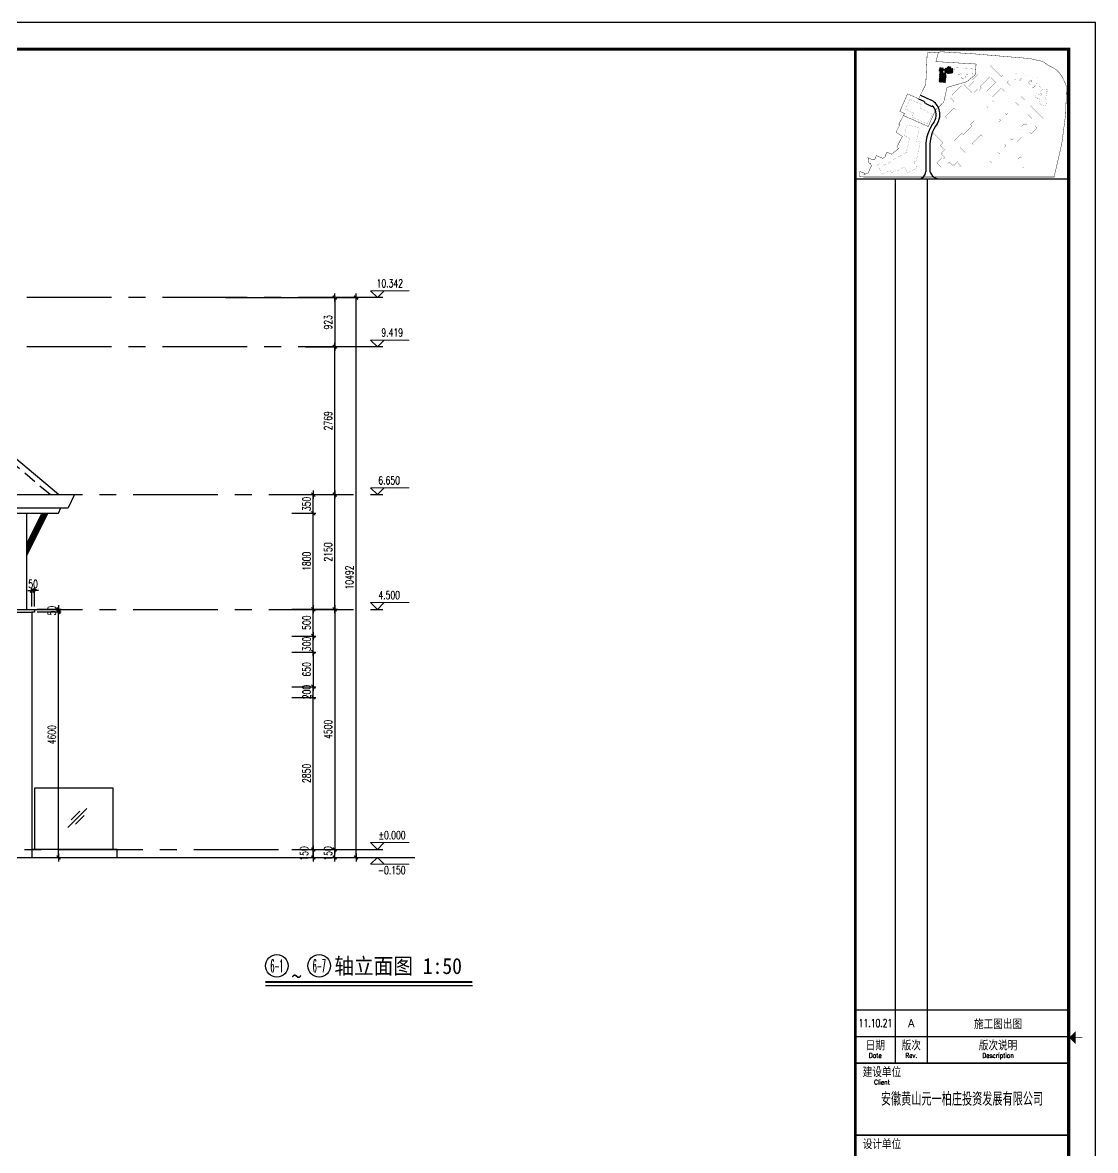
# Model space of a CAD drawing. Extents: x -395226 to -176901, y -140672 to 68263.
# Drawn here: x -302843 to -282740, y -53717 to -32579 of the extents above; entities that cross this region are included whole.
import ezdxf
from ezdxf.enums import TextEntityAlignment as Align

# ---------------------------------------------------------------- set-up
doc = ezdxf.new("R2010")
doc.units = 0
doc.header["$LTSCALE"] = 1000
doc.header["$MEASUREMENT"] = 0
for name, pattern in [('ACAD_ISO08W100', [36, 24, -3, 6, -3]), ('CENTER', [50.8, 31.75, -6.35, 6.35, -6.35]), ('DASH', [0.35, 0.25, -0.1]), ('HIDDEN', [0.375, 0.25, -0.125])]:
    doc.linetypes.add(name, pattern=pattern)
doc.layers.get('0').update_dxf_attribs({"linetype": 'CONTINUOUS'})
doc.layers.get('Defpoints').update_dxf_attribs({"linetype": 'CONTINUOUS'})
for name, color, linetype in [('00000', 7, 'CONTINUOUS'), ('A-AXIS-TEXT', 7, 'CONTINUOUS'), ('A-COLUMN-hatch', 252, 'CONTINUOUS'), ('A-DIM', 201, 'CONTINUOUS'), ('A-DOTE', 8, 'ACAD_ISO08W100'), ('A-FACADE-hatch', 252, 'CONTINUOUS'), ('A-FIN-GRAN', 34, 'CONTINUOUS'), ('A-LINE', 8, 'CONTINUOUS'), ('A-NOTE', 150, 'CONTINUOUS'), ('A-PUB-DIM', 3, 'CONTINUOUS'), ('A-ROOF', 7, 'CONTINUOUS'), ('A-SITE', 7, 'CONTINUOUS'), ('A-TEXT-CN', 31, 'CONTINUOUS'), ('A-WINDOW', 4, 'CONTINUOUS'), ('AXIS', 3, 'CONTINUOUS'), ('AXIS_TEXT', 7, 'CONTINUOUS'), ('Sect 18', 1, 'CONTINUOUS'), ('图框', 7, 'CONTINUOUS')]:
    doc.layers.add(name, color=color, linetype=linetype)
doc.layers.add('A-LEVEL', color=135, linetype='CONTINUOUS', lineweight=0)
doc.styles.add('_TCH_AXIS', font='COMPLEX', dxfattribs={"bigfont": 'GBCBIG'})
doc.styles.add('COMPLEX', font='COMPLEX')
doc.styles.add('DIM_FONT', font='SIMPLEX', dxfattribs={"width": 0.7, "bigfont": 'GBCBIG'})
doc.styles.add('PRC-B', font='SIMHEI.TTF', dxfattribs={"width": 0.9})
doc.styles.add('TJHZTXT', font='tjromans.shx', dxfattribs={"width": 0.8, "bigfont": 'tjhztxt.shx'})
doc.styles.add('TKZ1_tjhts.shx', font='tjromant.shx', dxfattribs={"bigfont": 'tjhts.shx'})
doc.styles.add('TKZ2_tjkts.shx', font='tjromant.shx', dxfattribs={"bigfont": 'tjkts.shx'})
doc.styles.add('zjz', font='tjromans.shx', dxfattribs={"width": 0.7, "height": 500, "bigfont": 'tjhztxt.shx'})
doc.dimstyles.new('DIM100', dxfattribs={"dimscale": 100, "dimtxt": 3, "dimasz": 0.01, "dimexe": 1, "dimexo": 1, "dimgap": 1, "dimtad": 1, "dimdec": 0, "dimzin": 0, "dimdsep": 46, "dimtxsty": 'DIM_FONT', "dimblk1": '_DIMX', "dimblk2": '_DIMX', "dimsah": 1, "dimcen": 0.01, "dimclrd": 256, "dimclre": 256, "dimclrt": 7, "dimadec": 0, "dimazin": 0, "dimtfac": 1, "dimtdec": 0, "dimtix": 1, "dimtmove": 2, "dimatfit": 3, "dimldrblk": '_DIMX', "dimfxl": 0, "dimtolj": 1, "dimtzin": 5, "dimarcsym": 0})

# ---------------------------------------------------------------- blocks, each defined once
blk = doc.blocks.new('glass hatch')
at = {"color": 9}
for p, q in [((0, 0), (355, 355)), ((61, 143), (225, 306)), ((143, 61), (306, 225))]:
    blk.add_line(p, q, dxfattribs=at)
blk = doc.blocks.new('_DIMX')
blk.add_line((-150, 0), (150, 0))
at = {"const_width": 50}
blk.add_lwpolyline([(-70, -70), (70, 70)], dxfattribs=at)
blk = doc.blocks.new('*D598')
at = {"layer": 'A-PUB-DIM', "lineweight": -2}
for p, q in [((-299043, -37734), (-296545, -37734)), ((-296595, -48226), (-296595, -37735)), ((-299043, -48226), (-296545, -48226))]:
    blk.add_line(p, q, dxfattribs=at)
at = {"layer": 'Defpoints', "color": 0}
for p in [(-299093, -37734), (-296595, -37734), (-299093, -48226)]:
    blk.add_point(p, dxfattribs=at)
at = {"layer": 'A-PUB-DIM', "lineweight": -2, "xscale": 0.5, "yscale": 0.5, "zscale": 0.5}
for p, rotation in [((-296595, -37734), 90), ((-296595, -48226), 270)]:
    blk.add_blockref('_DIMX', p, dxfattribs=dict(at, rotation=rotation))
at = {"layer": 'A-PUB-DIM', "insert": (-296720, -42980), "char_height": 150, "attachment_point": 5, "rotation": 90, "style": 'DIM_FONT'}
blk.add_mtext('\\A1;10492', dxfattribs=at)
blk = doc.blocks.new('*D599')
at = {"layer": 'A-PUB-DIM', "lineweight": -2}
for p, q in [((-297543, -43576), (-296945, -43576)), ((-296995, -43577), (-296995, -48076)), ((-297543, -48076), (-296945, -48076))]:
    blk.add_line(p, q, dxfattribs=at)
at = {"layer": 'Defpoints', "color": 0}
for p in [(-297593, -43576), (-297593, -48076), (-296995, -48076)]:
    blk.add_point(p, dxfattribs=at)
at = {"layer": 'A-PUB-DIM', "lineweight": -2, "xscale": 0.5, "yscale": 0.5, "zscale": 0.5}
for p, rotation in [((-296995, -43576), 90), ((-296995, -48076), 270)]:
    blk.add_blockref('_DIMX', p, dxfattribs=dict(at, rotation=rotation))
at = {"layer": 'A-PUB-DIM', "insert": (-297120, -45826), "char_height": 150, "attachment_point": 5, "rotation": 90, "style": 'DIM_FONT'}
blk.add_mtext('\\A1;4500', dxfattribs=at)
blk = doc.blocks.new('*D600')
at = {"layer": 'A-PUB-DIM', "lineweight": -2}
for p, q in [((-297543, -41426), (-296945, -41426)), ((-296995, -43576), (-296995, -41427)), ((-297543, -43576), (-296945, -43576))]:
    blk.add_line(p, q, dxfattribs=at)
at = {"layer": 'Defpoints', "color": 0}
for p in [(-297593, -41426), (-296995, -41426), (-297593, -43576)]:
    blk.add_point(p, dxfattribs=at)
at = {"layer": 'A-PUB-DIM', "lineweight": -2, "xscale": 0.5, "yscale": 0.5, "zscale": 0.5}
for p, rotation in [((-296995, -41426), 90), ((-296995, -43576), 270)]:
    blk.add_blockref('_DIMX', p, dxfattribs=dict(at, rotation=rotation))
at = {"layer": 'A-PUB-DIM', "insert": (-297120, -42501), "char_height": 150, "attachment_point": 5, "rotation": 90, "style": 'DIM_FONT'}
blk.add_mtext('\\A1;2150', dxfattribs=at)
blk = doc.blocks.new('A$C27EA7CCC')
at = {"layer": 'A-LEVEL', "linetype": 'ByBlock'}
blk.add_lwpolyline([(1018, 509), (509, 0), (0, 509), (2880, 509)], dxfattribs=at)
at = {"layer": 'A-LEVEL', "style": 'zjz', "width": 0.7}
for tag, p in [('-6.000（建筑）', (3635, 1346)), ('-6.300（结构）', (3635, 645))]:
    blk.add_attdef(tag, text='', height=600, dxfattribs=at).set_placement(p, align=Align.RIGHT)
blk = doc.blocks.new('_AXISO')
blk.add_circle((0, 0), 0.5)
at = {"layer": 'A-AXIS-TEXT', "style": 'COMPLEX', "width": 1.041667}
blk.add_attdef('A', text='', height=0.56, dxfattribs=at).set_placement((-0.25, -0.28), (0.25, -0.28), align=Align.FIT)
blk = doc.blocks.new('*D601')
at = {"layer": 'A-PUB-DIM', "lineweight": -2}
for p, q in [((-297543, -48076), (-296945, -48076)), ((-296995, -48076), (-296995, -48075)), ((-296995, -48226), (-296995, -48076)), ((-297543, -48226), (-296945, -48226)), ((-296995, -48227), (-296995, -48227))]:
    blk.add_line(p, q, dxfattribs=at)
at = {"layer": 'Defpoints', "color": 0}
for p in [(-297593, -48076), (-296995, -48076), (-297593, -48226)]:
    blk.add_point(p, dxfattribs=at)
at = {"layer": 'A-PUB-DIM', "lineweight": -2, "xscale": 0.5, "yscale": 0.5, "zscale": 0.5}
for p, rotation in [((-296995, -48076), 270), ((-296995, -48226), 90)]:
    blk.add_blockref('_DIMX', p, dxfattribs=dict(at, rotation=rotation))
at = {"layer": 'A-PUB-DIM', "insert": (-297120, -48151), "char_height": 150, "attachment_point": 5, "rotation": 90, "style": 'DIM_FONT'}
blk.add_mtext('\\A1;150', dxfattribs=at)
blk = doc.blocks.new('*D603')
at = {"layer": 'A-DIM', "lineweight": -2}
for p, q in [((-297795, -48076), (-297345, -48076)), ((-297395, -48226), (-297395, -48077)), ((-297795, -48226), (-297345, -48226))]:
    blk.add_line(p, q, dxfattribs=at)
at = {"layer": 'Defpoints', "color": 0}
for p in [(-297845, -48076), (-297395, -48076), (-297845, -48226)]:
    blk.add_point(p, dxfattribs=at)
at = {"layer": 'A-DIM', "lineweight": -2, "xscale": 0.5, "yscale": 0.5, "zscale": 0.5}
for p, rotation in [((-297395, -48076), 90), ((-297395, -48226), 270)]:
    blk.add_blockref('_DIMX', p, dxfattribs=dict(at, rotation=rotation))
at = {"layer": 'A-DIM', "insert": (-297567, -48151), "char_height": 150, "attachment_point": 5, "rotation": 90, "style": 'DIM_FONT'}
blk.add_mtext('\\A1;150', dxfattribs=at)
blk = doc.blocks.new('*D604')
at = {"layer": 'A-DIM', "lineweight": -2}
for p, q in [((-297795, -45226), (-297345, -45226)), ((-297395, -48076), (-297395, -45227)), ((-297795, -48076), (-297345, -48076))]:
    blk.add_line(p, q, dxfattribs=at)
at = {"layer": 'Defpoints', "color": 0}
for p in [(-297845, -45226), (-297395, -45226), (-297845, -48076)]:
    blk.add_point(p, dxfattribs=at)
at = {"layer": 'A-DIM', "lineweight": -2, "xscale": 0.5, "yscale": 0.5, "zscale": 0.5}
for p, rotation in [((-297395, -45226), 90), ((-297395, -48076), 270)]:
    blk.add_blockref('_DIMX', p, dxfattribs=dict(at, rotation=rotation))
at = {"layer": 'A-DIM', "insert": (-297520, -46651), "char_height": 150, "attachment_point": 5, "rotation": 90, "style": 'DIM_FONT'}
blk.add_mtext('\\A1;2850', dxfattribs=at)
blk = doc.blocks.new('*D605')
at = {"layer": 'A-DIM', "lineweight": -2}
for p, q in [((-297795, -45026), (-297345, -45026)), ((-297795, -45226), (-297345, -45226)), ((-297395, -45026), (-297395, -45025)), ((-297395, -45226), (-297395, -45026)), ((-297395, -45227), (-297395, -45227))]:
    blk.add_line(p, q, dxfattribs=at)
at = {"layer": 'Defpoints', "color": 0}
for p in [(-297845, -45026), (-297845, -45226), (-297395, -45026)]:
    blk.add_point(p, dxfattribs=at)
at = {"layer": 'A-DIM', "lineweight": -2, "xscale": 0.5, "yscale": 0.5, "zscale": 0.5}
for p, rotation in [((-297395, -45026), 270), ((-297395, -45226), 90)]:
    blk.add_blockref('_DIMX', p, dxfattribs=dict(at, rotation=rotation))
at = {"layer": 'A-DIM', "insert": (-297520, -45126), "char_height": 150, "attachment_point": 5, "rotation": 90, "style": 'DIM_FONT'}
blk.add_mtext('\\A1;200', dxfattribs=at)
blk = doc.blocks.new('*D606')
at = {"layer": 'A-DIM', "lineweight": -2}
for p, q in [((-297795, -44076), (-297345, -44076)), ((-297395, -44076), (-297395, -44075)), ((-297395, -44376), (-297395, -44076)), ((-297795, -44376), (-297345, -44376)), ((-297395, -44377), (-297395, -44377))]:
    blk.add_line(p, q, dxfattribs=at)
at = {"layer": 'Defpoints', "color": 0}
for p in [(-297845, -44076), (-297395, -44076), (-297845, -44376)]:
    blk.add_point(p, dxfattribs=at)
at = {"layer": 'A-DIM', "lineweight": -2, "xscale": 0.5, "yscale": 0.5, "zscale": 0.5}
for p, rotation in [((-297395, -44076), 270), ((-297395, -44376), 90)]:
    blk.add_blockref('_DIMX', p, dxfattribs=dict(at, rotation=rotation))
at = {"layer": 'A-DIM', "insert": (-297520, -44226), "char_height": 150, "attachment_point": 5, "rotation": 90, "style": 'DIM_FONT'}
blk.add_mtext('\\A1;300', dxfattribs=at)
blk = doc.blocks.new('*D607')
at = {"layer": 'A-DIM', "lineweight": -2}
for p, q in [((-297795, -43576), (-297345, -43576)), ((-297395, -44076), (-297395, -43577)), ((-297795, -44076), (-297345, -44076))]:
    blk.add_line(p, q, dxfattribs=at)
at = {"layer": 'Defpoints', "color": 0}
for p in [(-297845, -43576), (-297395, -43576), (-297845, -44076)]:
    blk.add_point(p, dxfattribs=at)
at = {"layer": 'A-DIM', "lineweight": -2, "xscale": 0.5, "yscale": 0.5, "zscale": 0.5}
for p, rotation in [((-297395, -43576), 90), ((-297395, -44076), 270)]:
    blk.add_blockref('_DIMX', p, dxfattribs=dict(at, rotation=rotation))
at = {"layer": 'A-DIM', "insert": (-297520, -43826), "char_height": 150, "attachment_point": 5, "rotation": 90, "style": 'DIM_FONT'}
blk.add_mtext('\\A1;500', dxfattribs=at)
blk = doc.blocks.new('*D615')
at = {"layer": 'A-DIM', "lineweight": -2}
for p, q in [((-297795, -41776), (-297345, -41776)), ((-297395, -43576), (-297395, -41777)), ((-297795, -43576), (-297345, -43576))]:
    blk.add_line(p, q, dxfattribs=at)
at = {"layer": 'Defpoints', "color": 0}
for p in [(-297845, -41776), (-297395, -41776), (-297845, -43576)]:
    blk.add_point(p, dxfattribs=at)
at = {"layer": 'A-DIM', "lineweight": -2, "xscale": 0.5, "yscale": 0.5, "zscale": 0.5}
for p, rotation in [((-297395, -41776), 90), ((-297395, -43576), 270)]:
    blk.add_blockref('_DIMX', p, dxfattribs=dict(at, rotation=rotation))
at = {"layer": 'A-DIM', "insert": (-297520, -42676), "char_height": 150, "attachment_point": 5, "rotation": 90, "style": 'DIM_FONT'}
blk.add_mtext('\\A1;1800', dxfattribs=at)
blk = doc.blocks.new('*D616')
at = {"layer": 'A-DIM', "lineweight": -2}
for p, q in [((-297795, -41426), (-297345, -41426)), ((-297395, -41426), (-297395, -41425)), ((-297395, -41776), (-297395, -41426)), ((-297795, -41776), (-297345, -41776)), ((-297395, -41777), (-297395, -41777))]:
    blk.add_line(p, q, dxfattribs=at)
at = {"layer": 'Defpoints', "color": 0}
for p in [(-297845, -41426), (-297395, -41426), (-297845, -41776)]:
    blk.add_point(p, dxfattribs=at)
at = {"layer": 'A-DIM', "lineweight": -2, "xscale": 0.5, "yscale": 0.5, "zscale": 0.5}
for p, rotation in [((-297395, -41426), 270), ((-297395, -41776), 90)]:
    blk.add_blockref('_DIMX', p, dxfattribs=dict(at, rotation=rotation))
at = {"layer": 'A-DIM', "insert": (-297520, -41601), "char_height": 150, "attachment_point": 5, "rotation": 90, "style": 'DIM_FONT'}
blk.add_mtext('\\A1;350', dxfattribs=at)
blk = doc.blocks.new('*D619')
at = {"layer": 'A-PUB-DIM', "lineweight": -2}
for p, q in [((-297543, -38657), (-296945, -38657)), ((-296995, -41426), (-296995, -38658)), ((-297543, -41426), (-296945, -41426))]:
    blk.add_line(p, q, dxfattribs=at)
at = {"layer": 'Defpoints', "color": 0}
for p in [(-297593, -38657), (-296995, -38657), (-297593, -41426)]:
    blk.add_point(p, dxfattribs=at)
at = {"layer": 'A-PUB-DIM', "lineweight": -2, "xscale": 0.5, "yscale": 0.5, "zscale": 0.5}
for p, rotation in [((-296995, -38657), 90), ((-296995, -41426), 270)]:
    blk.add_blockref('_DIMX', p, dxfattribs=dict(at, rotation=rotation))
at = {"layer": 'A-PUB-DIM', "insert": (-297120, -40042), "char_height": 150, "attachment_point": 5, "rotation": 90, "style": 'DIM_FONT'}
blk.add_mtext('\\A1;2769', dxfattribs=at)
blk = doc.blocks.new('*D626')
at = {"layer": 'A-PUB-DIM', "lineweight": -2}
for p, q in [((-297543, -37734), (-296945, -37734)), ((-296995, -37735), (-296995, -38657)), ((-297543, -38657), (-296945, -38657))]:
    blk.add_line(p, q, dxfattribs=at)
at = {"layer": 'Defpoints', "color": 0}
for p in [(-297593, -37734), (-297593, -38657), (-296995, -38657)]:
    blk.add_point(p, dxfattribs=at)
at = {"layer": 'A-PUB-DIM', "lineweight": -2, "xscale": 0.5, "yscale": 0.5, "zscale": 0.5}
for p, rotation in [((-296995, -37734), 90), ((-296995, -38657), 270)]:
    blk.add_blockref('_DIMX', p, dxfattribs=dict(at, rotation=rotation))
at = {"layer": 'A-PUB-DIM', "insert": (-297120, -38196), "char_height": 150, "attachment_point": 5, "rotation": 90, "style": 'DIM_FONT'}
blk.add_mtext('\\A1;923', dxfattribs=at)
blk = doc.blocks.new('*D630')
at = {"layer": 'A-DIM', "lineweight": -2}
for p, q in [((-302570, -43626), (-302120, -43626)), ((-302170, -48226), (-302170, -43627)), ((-302570, -48226), (-302120, -48226))]:
    blk.add_line(p, q, dxfattribs=at)
at = {"layer": 'Defpoints', "color": 0}
for p in [(-302620, -43626), (-302170, -43626), (-302620, -48226)]:
    blk.add_point(p, dxfattribs=at)
at = {"layer": 'A-DIM', "lineweight": -2, "xscale": 0.5, "yscale": 0.5, "zscale": 0.5}
for p, rotation in [((-302170, -43626), 90), ((-302170, -48226), 270)]:
    blk.add_blockref('_DIMX', p, dxfattribs=dict(at, rotation=rotation))
at = {"layer": 'A-DIM', "insert": (-302295, -45926), "char_height": 150, "attachment_point": 5, "rotation": 90, "style": 'DIM_FONT'}
blk.add_mtext('\\A1;4600', dxfattribs=at)
blk = doc.blocks.new('*D631')
at = {"layer": 'A-DIM', "lineweight": -2}
for p, q in [((-302570, -43576), (-302120, -43576)), ((-302570, -43626), (-302120, -43626)), ((-302170, -43576), (-302170, -43575)), ((-302170, -43626), (-302170, -43576)), ((-302170, -43627), (-302170, -43627))]:
    blk.add_line(p, q, dxfattribs=at)
at = {"layer": 'Defpoints', "color": 0}
for p in [(-302620, -43576), (-302620, -43626), (-302170, -43576)]:
    blk.add_point(p, dxfattribs=at)
at = {"layer": 'A-DIM', "lineweight": -2, "xscale": 0.5, "yscale": 0.5, "zscale": 0.5}
for p, rotation in [((-302170, -43576), 270), ((-302170, -43626), 90)]:
    blk.add_blockref('_DIMX', p, dxfattribs=dict(at, rotation=rotation))
at = {"layer": 'A-DIM', "insert": (-302295, -43601), "char_height": 150, "attachment_point": 5, "rotation": 90, "style": 'DIM_FONT'}
blk.add_mtext('\\A1;50', dxfattribs=at)
blk = doc.blocks.new('*D632')
at = {"layer": 'A-DIM', "lineweight": -2}
for p, q in [((-302670, -43226), (-302671, -43226)), ((-302670, -43526), (-302670, -43176)), ((-302620, -43226), (-302670, -43226)), ((-302620, -43526), (-302620, -43176)), ((-302619, -43226), (-302619, -43226))]:
    blk.add_line(p, q, dxfattribs=at)
at = {"layer": 'Defpoints', "color": 0}
for p in [(-302670, -43226), (-302670, -43576), (-302620, -43576)]:
    blk.add_point(p, dxfattribs=at)
at = {"layer": 'A-DIM', "lineweight": -2, "xscale": 0.5, "yscale": 0.5, "zscale": 0.5}
blk.add_blockref('_DIMX', (-302670, -43226), dxfattribs=at)
at = {"layer": 'A-DIM', "lineweight": -2, "xscale": 0.5, "yscale": 0.5, "zscale": 0.5, "rotation": 180}
blk.add_blockref('_DIMX', (-302620, -43226), dxfattribs=at)
at = {"layer": 'A-DIM', "insert": (-302645, -43101), "char_height": 150, "attachment_point": 5, "style": 'DIM_FONT'}
blk.add_mtext('\\A1;50', dxfattribs=at)
blk = doc.blocks.new('*D633')
at = {"layer": 'A-DIM', "lineweight": -2}
for p, q in [((-297795, -44376), (-297345, -44376)), ((-297395, -44377), (-297395, -45026)), ((-297795, -45026), (-297345, -45026))]:
    blk.add_line(p, q, dxfattribs=at)
at = {"layer": 'Defpoints', "color": 0}
for p in [(-297845, -44376), (-297845, -45026), (-297395, -45026)]:
    blk.add_point(p, dxfattribs=at)
at = {"layer": 'A-DIM', "lineweight": -2, "xscale": 0.5, "yscale": 0.5, "zscale": 0.5}
for p, rotation in [((-297395, -44376), 90), ((-297395, -45026), 270)]:
    blk.add_blockref('_DIMX', p, dxfattribs=dict(at, rotation=rotation))
at = {"layer": 'A-DIM', "insert": (-297520, -44701), "char_height": 150, "attachment_point": 5, "rotation": 90, "style": 'DIM_FONT'}
blk.add_mtext('\\A1;650', dxfattribs=at)
blk = doc.blocks.new('TJAD_TK_A0')
at = {"layer": '00000', "color": 2}
for p, q in [((2096.39, 372.04), (2100.2, 370.33)), ((2095.74, 370.72), (2097.75, 369.81)), ((2097.94, 369.61), (2098.09, 369.23)), ((2098.38, 368.93), (2100.42, 368.01)), ((2098.38, 352.67), (2098.38, 343.42)), ((2099.88, 352.53), (2099.91, 344.35))]:
    blk.add_line(p, q, dxfattribs=at)
at = {"layer": '00000'}
blk.add_lwpolyline([(2072, 340.66), (2152, 340.66), (2152, 389.3), (2072, 389.3)], close=True, dxfattribs=at)
at = {"layer": '00000', "linetype": 'DASH', "ltscale": 0.5, "const_width": 0.148, "flags": 128}
for points in [[(2098.95, 387.95), (2098.95, 387.95), (2098.42, 376.16), (2095.74, 370.72), (2091.6, 372.58), (2088.7, 366.02), (2090.44, 365.22), (2088.9, 362.22), (2088.86, 362.24), (2088.3, 361.18), (2088.72, 360.95), (2088.57, 360.64), (2088.52, 360.66), (2088.28, 360.19), (2087.74, 359.13), (2087.34, 358.28), (2087.29, 358.17), (2087.67, 357.92), (2088.01, 357.7), (2089.67, 356.57), (2088.87, 355.2), (2088.89, 355.2), (2088.18, 353.84), (2087.9, 353.27), (2087.73, 352.98), (2087.63, 352.95), (2087.9, 352.35), (2088.21, 352.18), (2087.96, 351.95), (2087.28, 351.28), (2085.6, 349.94), (2085.56, 349.99), (2084.77, 350.31), (2084.35, 350.49), (2083.83, 350.7), (2083.66, 350.3), (2083.15, 349.02), (2082.31, 348.41), (2081.25, 348.85), (2081.13, 348.92), (2080.36, 349.24), (2079.89, 349.45), (2079.64, 348.88), (2079.28, 347.95), (2078.61, 347.89), (2077.92, 348.13), (2076.76, 348.62), (2076.96, 347.62), (2077.18, 346.53), (2077.77, 346.62), (2077.92, 345.88), (2078.07, 345.41), (2077.87, 345.36), (2077.07, 343.4), (2076.98, 343.19), (2076.89, 342.99), (2076.78, 342.84), (2076.57, 342.74), (2075.43, 342.41), (2075.25, 342.4), (2075.3, 342.58), (2075.43, 342.81), (2074.96, 343), (2073.67, 343.48), (2073.56, 343.21), (2073.63, 341.56), (2074.4, 341.47), (2075.16, 341.41), (2075.93, 341.4), (2090.81, 341.4), (2146.51, 341.4), (2149.35, 353.68), (2150.82, 364.77), (2150.89, 366.69), (2150.95, 368.6), (2151.02, 370.52), (2151.09, 372.44), (2151.05, 375.6), (2150.72, 376.44), (2149.55, 378.92), (2148.77, 380.1), (2147.5, 381.45), (2146.12, 382.37), (2144.65, 383.06), (2142.2, 384.74), (2137.28, 385.82), (2116.63, 387.55), (2104.47, 388.31), (2104.47, 388.31)], [(2090.05, 364.45), (2099.34, 360.34), (2102.1, 366.56), (2105.13, 369.38), (2105.13, 369.38), (2105.13, 369.38), (2106.41, 374.99), (2106.41, 374.99), (2106.41, 374.99), (2106.41, 374.99), (2113.83, 377.14), (2113.83, 377.14), (2116.96, 379.74), (2117.28, 383.74), (2117.28, 383.74), (2102.22, 384.67), (2102.22, 384.67), (2103.17, 388.22), (2104.46, 388.31)]]:
    blk.add_lwpolyline(points, dxfattribs=at)
at = {"layer": '00000', "linetype": 'DASH', "ltscale": 30, "const_width": 0.148, "flags": 128}
blk.add_lwpolyline([(2103.17, 388.22), (2098.95, 387.95)], dxfattribs=at)
at = {"layer": '00000', "const_width": 0.0369}
for points in [[(2103.41, 377.12), (2103.75, 377.1), (2103.74, 376.97), (2105.76, 376.84), (2105.83, 377.87), (2105.94, 377.87), (2106.03, 379.3), (2105.92, 379.31), (2105.98, 380.34), (2104.74, 380.42), (2104.77, 381), (2104.92, 380.99), (2104.95, 381.4), (2105.6, 381.36), (2105.55, 380.54), (2106.36, 380.49), (2106.34, 380.23), (2107.67, 380.15), (2107.68, 380.41), (2108.49, 380.36), (2108.6, 382.09), (2107.79, 382.14), (2107.83, 382.73), (2106.5, 382.81), (2106.47, 382.22), (2105.66, 382.27), (2105.63, 381.86), (2104.98, 381.9), (2105, 382.31), (2103.53, 382.4), (2103.45, 381.08), (2103.68, 381.06)], [(2109.09, 380.32), (2109.9, 380.27), (2109.88, 380.01), (2111.21, 379.93), (2111.23, 380.19), (2111.92, 380.14), (2111.89, 379.68), (2111.75, 379.69), (2111.67, 378.37), (2111.79, 378.36), (2113.14, 378.28), (2113.22, 379.6), (2112.53, 379.64), (2112.54, 379.79), (2115.64, 379.6), (2115.66, 379.91), (2115.79, 379.9), (2115.92, 381.93), (2114.89, 381.99), (2114.89, 382.11), (2113.46, 382.2), (2113.45, 382.08), (2112.42, 382.15), (2112.37, 381.36), (2112.11, 381.38), (2112.14, 381.87), (2111.33, 381.92), (2111.37, 382.51), (2110.05, 382.59), (2110.01, 382), (2109.2, 382.05)], [(2114.52, 375.27), (2116.63, 373.16), (2117.82, 374.35), (2118.31, 373.86), (2119.23, 374.78), (2118.74, 375.26), (2122.5, 379.03), (2124.62, 376.9), (2121.2, 373.47), (2120.54, 374.12), (2117.13, 370.71), (2120.54, 367.29), (2121.2, 367.94), (2121.72, 367.42), (2123.83, 369.53), (2123.31, 370.06), (2123.96, 370.71), (2123.31, 371.36), (2126.74, 374.79), (2128.04, 373.48), (2130.15, 375.6), (2128.85, 376.9), (2129.43, 377.48), (2127.32, 379.59), (2126.74, 379.01), (2122.5, 383.25), (2118.59, 379.34), (2118.01, 379.92), (2115.9, 377.81), (2116.48, 377.23)], [(2129.9, 379.28), (2130.86, 378.33), (2131.12, 378.59), (2131.78, 377.93), (2131.93, 378.08), (2132.14, 377.87), (2132.59, 378.32), (2132.71, 378.2), (2131.85, 377.33), (2132.79, 376.4), (2133.03, 376.63), (2133.81, 377.41), (2133.53, 377.69), (2134.18, 378.35), (2134.38, 378.15), (2134.47, 378.24), (2135.04, 377.67), (2136.2, 378.83), (2135.63, 379.4), (2135.72, 379.49), (2134.95, 380.26), (2134.86, 380.17), (2134.29, 380.74), (2133.12, 379.58), (2132.33, 380.38), (2132.07, 380.12), (2131.4, 380.78)], [(2102.56, 346.74), (2105.29, 344.02), (2107.18, 345.91), (2106.66, 346.43), (2107.26, 347.04), (2108.57, 345.72), (2108.87, 346.02), (2109.07, 345.83), (2110.48, 347.24), (2110.48, 346.55), (2111.77, 345.27), (2112.84, 346.34), (2117.11, 342.07), (2122.41, 347.37), (2122.98, 346.8), (2126.22, 350.05), (2125.65, 350.61), (2127.04, 352), (2121.02, 358.03), (2119.63, 356.64), (2119.06, 357.21), (2115.82, 353.96), (2116.27, 353.51), (2113.26, 350.5), (2108.97, 354.87), (2111.94, 357.84), (2112.51, 357.27), (2115.75, 360.52), (2115.18, 361.08), (2116.57, 362.47), (2110.97, 368.08), (2110.9, 368.14), (2112.97, 370.21), (2115.75, 373), (2112.6, 376.15), (2111.79, 375.34), (2111.61, 375.52), (2108.24, 372.16), (2108.42, 371.98), (2107.62, 371.17), (2109, 369.79), (2108.71, 369.5), (2110.55, 367.66), (2109.58, 366.69), (2109.01, 367.26), (2105.76, 364.01), (2106.33, 363.44), (2101.03, 358.14), (2104.89, 354.28), (2103.82, 353.22), (2105.1, 351.94), (2105.79, 351.94), (2104.38, 350.52), (2104.57, 350.33), (2104.27, 350.03), (2105.58, 348.72), (2104.98, 348.11), (2104.45, 348.63)], [(2139.76, 372.61), (2139.52, 371.31), (2140.22, 371.18), (2140.16, 370.85), (2140.92, 370.71), (2140.84, 370.27), (2141.12, 370.22), (2140.94, 369.27), (2141.23, 369.22), (2141.16, 368.84), (2141.34, 368.81), (2141.3, 368.56), (2143.38, 368.17), (2143.63, 369.49), (2143.36, 369.54), (2143.53, 370.47), (2143.26, 370.52), (2143.58, 372.28), (2143.71, 372.25), (2143.91, 373.32), (2143.78, 373.35), (2143.93, 374.14), (2142.32, 374.44), (2142.17, 373.65), (2141.59, 373.75), (2141.39, 372.68), (2141.97, 372.58), (2141.87, 372.03), (2141.04, 372.19), (2141.07, 372.37)], [(2090.84, 366.87), (2091.71, 366.48), (2091.67, 366.38), (2093.69, 365.47), (2093.59, 365.26), (2093.73, 365.2), (2093.15, 363.92), (2099, 361.31), (2099.67, 362.81), (2099.83, 362.73), (2100.83, 364.97), (2098.37, 366.07), (2098.47, 366.29), (2096.2, 367.3), (2096.78, 368.62), (2092.47, 370.54)], [(2125.84, 362), (2129.25, 358.58), (2132.67, 362), (2132.02, 362.65), (2135.45, 366.08), (2138.22, 363.3), (2135.77, 360.84), (2135.28, 361.33), (2134.36, 360.42), (2134.85, 359.93), (2133.99, 359.06), (2136.1, 356.95), (2137.4, 358.25), (2137.98, 357.67), (2140.1, 359.79), (2139.52, 360.37), (2142.45, 363.3), (2137.56, 368.19), (2138.14, 368.77), (2136.03, 370.88), (2135.45, 370.3), (2134.14, 371.61), (2132.03, 369.49), (2133.33, 368.19), (2129.91, 364.76), (2129.25, 365.41), (2128.6, 364.76), (2128.08, 365.28), (2125.97, 363.17), (2126.49, 362.65)], [(2127.83, 352.5), (2131.25, 349.09), (2134.18, 352.02), (2135.98, 350.22), (2134.27, 348.51), (2133.8, 348.97), (2132.94, 348.11), (2133.41, 347.65), (2131.74, 345.99), (2133.85, 343.87), (2135.15, 345.18), (2135.74, 344.6), (2137.85, 346.71), (2137.27, 347.29), (2140.21, 350.22), (2138.9, 351.53), (2139.48, 352.11), (2137.37, 354.22), (2136.79, 353.64), (2134.18, 356.25), (2132.55, 354.62), (2131.25, 355.92), (2130.6, 355.27), (2130.07, 355.79), (2127.96, 353.68), (2128.48, 353.16)]]:
    blk.add_lwpolyline(points, close=True, dxfattribs=at)
blk.add_lwpolyline([(2138.13, 377.77), (2137.93, 377.57), (2138.24, 377.27), (2138.04, 377.07), (2137.54, 377.57), (2136.78, 376.81), (2137.53, 376.07), (2137.44, 375.97), (2138.38, 375.04), (2138.47, 375.13), (2138.71, 374.89), (2139.46, 375.65), (2139.23, 375.88), (2139.32, 375.97), (2139.21, 376.09), (2139.81, 376.69), (2140.18, 376.31), (2139.76, 375.9), (2140.53, 375.13), (2140.95, 375.54), (2141.52, 374.97), (2142.68, 376.13), (2142.11, 376.7), (2142.23, 376.82), (2141.46, 377.59), (2141.34, 377.47), (2140.08, 378.74), (2140.27, 378.93), (2139.32, 379.89), (2137.82, 378.39), (2138, 378.21), (2137.85, 378.06), (2138.13, 377.77)], dxfattribs=at)
at = {"layer": '00000', "color": 2}
blk.add_lwpolyline([(2100.63, 367.97), (2100.91, 367.96)], dxfattribs=at)
at = {"layer": '00000'}
blk.add_lwpolyline([(2093.96, 347.05, 0.0369, 0.0369, 0), (2094.37, 347.26, 0.0369, 0.0369, 0), (2094.91, 347.15, 0.0369, 0.0369, 0), (2094.82, 347.78, 0.0369, 0.0369, 0), (2094.71, 347.8, 0.0369, 0.0369, 0), (2094.83, 348.4, 0.0369, 0.0369, 0), (2094.95, 348.38, 0.0369, 0.0369, 0), (2095.28, 348.92, 0.0369, 0.0369, 0), (2095.15, 348.95, 0.0369, 0.0369, 0), (2096.34, 354.55, 0.0369, 0.0369, 0), (2094.96, 354.85, 0.0369, 0.0369, 0), (2096.04, 359.92, 0.0369, 0.0369, 0), (2091.3, 360.92, 0.0369, 0.0369, 0), (2090.39, 356.65, 0.0369, 0.0369, 0), (2092.37, 356.23, 0.0369, 0.0369, 0), (2091.18, 350.6, 0.0369, 0.0369, 0), (2085.39, 347.52, 0.0369, 0.0369, 0), (2085.55, 347.23, 0.0369, 0.0369, 0), (2082.9, 345.82, 0.0369, 0.0369, 0), (2082.27, 346.99, 0.0369, 0.0369, 0), (2080.29, 345.94, 0.0369, 0.0369, 0), (2082.17, 342.39, 0.0369, 0.0369, 0), (2085.07, 343.94, 0.0369, 0.0369, 0), (2085.58, 342.97, 0.0369, 0.0369, 0), (2087.32, 343.89, 0.0369, 0.0369, 0), (2087.48, 343.6, 0.0369, 0.0369, 0), (2090.43, 345.17, 0.0377, 0.0377, 0), (2091.63, 342.92, 0.0377, 0.0377, 0), (2095.15, 344.8, 0.0377, 0.0377, 0), (2093.96, 347.05, 0.0377, 0.0377, 0)], format="xyseb", dxfattribs=at)
at = {"layer": '00000', "color": 2}
for centre, radius, start, end in [((2097.6, 369.47), 0.37, 20.9944, 65.9049), ((2098.6, 369.43), 0.553, 200.9712, 245.9712), ((2097.85, 364.98), 5.84, 22.2752, 66.3255), ((2100.65, 368.52), 0.553, 245.9712, 269.3647), ((2100.88, 367.59), 0.374, 38.9972, 93.3988), ((2097.68, 364.73), 4.67, 325.5028, 42.0446), ((2097.59, 364.82), 6.14, 326.0273, 0.9878), ((2097.59, 364.82), 6.14, 326.0273, 0.9878), ((2097.59, 364.82), 6.14, 0.9878, 22.6607), ((2114.59, 352.5), 16.2, 143.5445, 179.383), ((2114.61, 352.75), 14.73, 144.0664, 180.842), ((2095.62, 343.42), 2.77, 270, 359.9996), ((2103.55, 344.35), 3.64, 180, 270)]:
    blk.add_arc(centre, radius, start, end, dxfattribs=at)
at = {"layer": '图框'}
for p, q in [((2162, 399.3), (973, 399.3)), ((2162, -441.7), (2162, 399.3)), ((2087, 340.66), (2087, 9.3)), ((2099, 340.66), (2099, 9.3)), ((2072, 29.3), (2152, 29.3)), ((2072, 19.3), (2152, 19.3)), ((2072, 9.3), (2152, 9.3))]:
    blk.add_line(p, q, dxfattribs=at)
at = {"layer": '图框', "const_width": 1.2}
blk.add_lwpolyline([(2152, -431.7), (2152, 389.3), (998, 389.3), (998, -431.7)], close=True, dxfattribs=at)
at = {"layer": '图框'}
for points, const_width in [([(2072, 389.3), (2072, -431.7)], 1), ([(2154.61, 18.8), (2157.11, 18.8)], 0.3), ([(2072, 9.3), (2152, 9.3)], 0.6), ([(2072, -17.7), (2152, -17.7)], 0.6)]:
    blk.add_lwpolyline(points, dxfattribs=dict(at, const_width=const_width))
blk.add_solid([(2154.61, 16.3), (2154.61, 21.3), (2152.11, 18.8)], dxfattribs=at)
at = {"layer": '图框', "style": 'TKZ2_tjkts.shx'}
for s, p in [('日期', (2079.5, 15.84)), ('版次', (2093, 15.84)), ('版次说明', (2125.5, 15.84)), ('建设单位', (2082, 5.84)), ('设计单位', (2082, -21.16))]:
    blk.add_text(s, height=3.6, dxfattribs=at).set_placement(p, align=Align.MIDDLE_CENTER)
at = {"layer": '图框', "width": 0.8}
for s, height, style, p in [('Date', 1.8, 'TKZ2_tjkts.shx', (2079.5, 12.14)), ('Rev.', 1.8, 'TKZ2_tjkts.shx', (2093, 12.14)), ('Description', 1.8, 'TKZ2_tjkts.shx', (2125.5, 12.14)), ('Client', 1.8, 'TKZ2_tjkts.shx', (2082, 2.14)), ('安徽黄山元一柏庄投资发展有限公司', 5, 'TKZ1_tjhts.shx', (2112, -4.2))]:
    blk.add_text(s, height=height, dxfattribs=dict(at, style=style)).set_placement(p, align=Align.MIDDLE_CENTER)

msp = doc.modelspace()

# ---------------------------------------------------------------- hatches: boundary and pattern name
at = {"layer": 'A-COLUMN-hatch'}
h = msp.add_hatch(dxfattribs=at)
h.set_pattern_fill('ANSI31', color=256, scale=75, angle=90, style=0)
h.set_pattern_definition([(135, (-282739.983, -53604.149), (-6.629126, -6.629126), [])])
h.paths.add_polyline_path([(-285514.8, -33403.6), (-285516.6, -33433), (-285557.1, -33430.5), (-285558.4, -33451.2), (-285591.1, -33449.2), (-285589.8, -33428.4), (-285663.4, -33423.9), (-285667.5, -33490.1), (-285656, -33490.8), (-285669.2, -33688.1), (-285652.7, -33689.1), (-285653.1, -33695.5), (-285551.9, -33701.8), (-285548.6, -33650.3), (-285542.7, -33650.7), (-285538.3, -33578.9), (-285544.2, -33578.5), (-285541, -33527), (-285603.1, -33523.1), (-285601.3, -33494.2), (-285593.9, -33494.7), (-285592.6, -33474), (-285559.9, -33476), (-285562.5, -33517), (-285522, -33519.5), (-285522.8, -33532.4), (-285456.6, -33536.5), (-285455.8, -33523.6), (-285415.3, -33526.2), (-285409.9, -33439.7), (-285450.4, -33437.1), (-285448.5, -33407.7)])
at = {"layer": 'A-FACADE-hatch'}
h = msp.add_hatch(dxfattribs=at)
h.set_pattern_fill('DOTS', color=256, scale=400, style=0)
h.set_pattern_definition([(360, (-103684.33, 7837.474), (12.5, 25), [0, -25])])
h.paths.add_polyline_path([(-302369.5, -41776.3), (-302481.3, -41776.3), (-302769.5, -42352.7), (-302769.5, -42576.3)])

# ---------------------------------------------------------------- linework, layer by layer
at = {"layer": 'A-DOTE', "linetype": 'CENTER', "ltscale": 0.05}
for p, q in [((-296094.5, -37734.3), (-313169.5, -37734.3)), ((-296094.5, -38657.3), (-309869.5, -38657.3)), ((-313469.5, -41426.3), (-296094.5, -41426.3)), ((-313469.5, -43576.3), (-296094.5, -43576.3)), ((-335194.5, -48076.3), (-296094.5, -48076.3))]:
    msp.add_line(p, q, dxfattribs=at)
at = {"layer": 'A-FIN-GRAN'}
msp.add_line((-307069.5, -43626.3), (-302669.5, -43626.3), dxfattribs=at)
at = {"layer": 'A-LINE'}
msp.add_line((-340825.8, -33079.1), (-287125.8, -33079.1), dxfattribs=at)
at = {"layer": 'A-LINE', "linetype": 'HIDDEN'}
msp.add_lwpolyline([(-302325.1, -41426.3), (-306569.5, -37864.8), (-313169.5, -37864.8)], dxfattribs=at)
at = {"layer": 'A-LINE'}
for points in [[(-302369.5, -41776.3), (-302769.5, -42576.3)], [(-302481.3, -41776.3), (-302769.5, -42352.7)], [(-301069.5, -48226.3), (-301069.5, -48076.3), (-302669.5, -48076.3)]]:
    msp.add_lwpolyline(points, dxfattribs=at)
at = {"layer": 'A-NOTE', "const_width": 35}
msp.add_lwpolyline([(-298294.1, -50558.9), (-294414.8, -50558.9)], dxfattribs=at)
at = {"layer": 'A-NOTE'}
msp.add_lwpolyline([(-298294.1, -50628.9), (-294414.8, -50628.9)], dxfattribs=at)
at = {"layer": 'A-ROOF'}
for p, q in [((-301869.5, -41426.3), (-301986.1, -41676.3)), ((-313353, -41676.3), (-301986.1, -41676.3)), ((-306569.5, -41776.3), (-302172.7, -41776.3)), ((-302172.7, -41776.3), (-302126.1, -41676.3))]:
    msp.add_line(p, q, dxfattribs=at)
for points in [[(-302169.5, -41426.3), (-306569.5, -37734.3)], [(-306269.5, -41426.3), (-301869.5, -41426.3)]]:
    msp.add_lwpolyline(points, dxfattribs=at)
at = {"layer": 'A-SITE', "ltscale": 0.05}
msp.add_lwpolyline([(-335794.5, -48226.3), (-295494.5, -48226.3)], dxfattribs=at)
at = {"layer": 'A-WINDOW'}
msp.add_lwpolyline([(-301144.5, -48076.3), (-301144.5, -46926.3), (-302619.5, -46926.3), (-302619.5, -48076.3)], dxfattribs=at)
at = {"layer": 'Sect 18'}
for p, q in [((-302769.5, -41776.3), (-302769.5, -43576.3)), ((-307069.5, -43576.3), (-302619.5, -43576.3)), ((-302619.5, -43626.3), (-302669.5, -43626.3))]:
    msp.add_line(p, q, dxfattribs=at)
for points in [[(-302669.5, -43626.3), (-302669.5, -48226.3)], [(-302619.5, -43576.3), (-302619.5, -43626.3)]]:
    msp.add_lwpolyline(points, dxfattribs=at)

# ---------------------------------------------------------------- block references
at = {"layer": 'A-LEVEL', "linetype": 'ByBlock'}
ref = msp.add_blockref('A$C27EA7CCC', (-296321.8, -37734.3), dxfattribs=dict(at, xscale=0.25, yscale=0.25, zscale=0.25))
ref.add_attrib('-6.000（建筑）', '10.342', dxfattribs={"height": 150, "style": 'TJHZTXT', "width": 0.7}).set_placement((-295714.7, -37541.9), align=Align.RIGHT)
ref = msp.add_blockref('A$C27EA7CCC', (-296321.8, -38657.3), dxfattribs=dict(at, xscale=0.25, yscale=0.25, zscale=0.25))
ref.add_attrib('-6.000（建筑）', '9.419', dxfattribs={"height": 150, "style": 'TJHZTXT', "width": 0.7}).set_placement((-295714.7, -38464.9), align=Align.RIGHT)
ref = msp.add_blockref('A$C27EA7CCC', (-296321.8, -41426.3), dxfattribs=dict(at, xscale=0.25, yscale=0.25, zscale=0.25))
ref.add_attrib('-6.000（建筑）', '6.650', dxfattribs={"height": 150, "style": 'TJHZTXT', "width": 0.7}).set_placement((-295771.3, -41233.9), align=Align.RIGHT)
ref = msp.add_blockref('A$C27EA7CCC', (-296321.8, -43576.3), dxfattribs=dict(at, xscale=0.25, yscale=0.25, zscale=0.25))
ref.add_attrib('-6.000（建筑）', '4.500', dxfattribs={"height": 150, "style": 'TJHZTXT', "width": 0.7}).set_placement((-295771.3, -43383.9), align=Align.RIGHT)
ref = msp.add_blockref('A$C27EA7CCC', (-296321.8, -48075.8), dxfattribs=dict(at, xscale=0.25, yscale=0.25, zscale=0.25))
ref.add_attrib('-6.000（建筑）', '%%p0.000', dxfattribs={"height": 150, "style": 'TJHZTXT', "width": 0.7}).set_placement((-295666.3, -47883.4), align=Align.RIGHT)
ref = msp.add_blockref('A$C27EA7CCC', (-296321.8, -48226.3), dxfattribs=dict(at, xscale=-0.25, yscale=0.25, zscale=0.25, rotation=180))
ref.add_attrib('-6.000（建筑）', '-0.150', dxfattribs={"height": 150, "style": 'TJHZTXT', "width": 0.7}).set_placement((-295666.3, -48539.9), align=Align.RIGHT)
at = {"layer": 'A-LINE'}
msp.add_blockref('glass hatch', (-301995.2, -47665.2), dxfattribs=at)
at = {"layer": 'AXIS'}
ref = msp.add_blockref('_AXISO', (-298077, -50258.5), dxfattribs=dict(at, xscale=422.4000000001397, yscale=422.3999999999942, zscale=422.4))
ref.add_attrib('A', '6-1', dxfattribs={"layer": 'AXIS_TEXT', "height": 238.95, "style": '_TCH_AXIS', "width": 0.381818}).set_placement((-298196.5, -50378), (-297957.5, -50378), align=Align.FIT)
ref = msp.add_blockref('_AXISO', (-297283.8, -50258.5), dxfattribs=dict(at, xscale=422.4000000001397, yscale=422.3999999999942, zscale=422.4))
ref.add_attrib('A', '6-7', dxfattribs={"layer": 'AXIS_TEXT', "height": 238.95, "style": '_TCH_AXIS', "width": 0.35}).set_placement((-297403.3, -50378), (-297164.3, -50378), align=Align.FIT)
at = {"layer": '图框', "xscale": 50, "yscale": 50, "zscale": 50}
msp.add_blockref('TJAD_TK_A0', (-390840, -52544), dxfattribs=at)

# ---------------------------------------------------------------- texts
at = {"layer": 'A-TEXT-CN', "style": 'PRC-B', "width": 0.9}
for s, height, p in [('轴立面图 1:50', 300, (-297001.4, -50410.8, 0)), ('~', 320, (-297805.6, -50613))]:
    msp.add_text(s, height=height, dxfattribs=at).set_placement(p)
at = {"layer": '图框', "style": 'TKZ1_tjhts.shx', "width": 0.7}
msp.add_text('11.10.21', height=150, dxfattribs=at).set_placement((-286861.1, -51329.1), align=Align.MIDDLE_CENTER)
at = {"layer": '图框', "style": 'TKZ1_tjhts.shx'}
for s, height, p in [('A', 150, (-286190, -51329.1)), ('施工图出图', 180, (-284565, -51352.8))]:
    msp.add_text(s, height=height, dxfattribs=at).set_placement(p, align=Align.MIDDLE_CENTER)

# ---------------------------------------------------------------- dimensions: what is measured, and where the dimension line sits
at = {"layer": 'A-DIM'}
for p1, p2, distance, picture, middle in [((-297844.5, -41776.3), (-297844.5, -41426.3), -450, '*D616', (-297519.5, -41601.3)), ((-297844.5, -43576.3), (-297844.5, -41776.3), -450, '*D615', (-297519.5, -42676.3)), ((-302619.5, -43576.3), (-302669.5, -43576.3), -350, '*D632', (-302644.5, -43101.3)), ((-302619.5, -43626.3), (-302619.5, -43576.3), -450, '*D631', (-302294.5, -43601.3)), ((-297844.5, -44076.3), (-297844.5, -43576.3), -450, '*D607', (-297519.5, -43826.3)), ((-302619.5, -48226.3), (-302619.5, -43626.3), -450, '*D630', (-302294.5, -45926.3)), ((-297844.5, -44376.3), (-297844.5, -44076.3), -450, '*D606', (-297519.5, -44226.3)), ((-297844.5, -44376.3), (-297844.5, -45026.3), 450, '*D633', (-297519.5, -44701.3)), ((-297844.5, -45226.3), (-297844.5, -45026.3), -450, '*D605', (-297519.5, -45126.3)), ((-297844.5, -48076.3), (-297844.5, -45226.3), -450, '*D604', (-297519.5, -46651.3))]:
    dim = msp.add_aligned_dim(p1=p1, p2=p2, distance=distance, dimstyle='DIM100', override={"dimscale": 50, "dimclrt": 256}, dxfattribs=at)
    dim.commit()
    dim.dimension.update_dxf_attribs({"geometry": picture, "text_midpoint": middle})
dim = msp.add_linear_dim(base=(-297394.5, -48076.3), p1=(-297844.5, -48226.3), p2=(-297844.5, -48076.3), angle=90, dimstyle='DIM100', override={"dimscale": 50, "dimclrt": 256}, dxfattribs=at)
dim.commit()
dim.dimension.update_dxf_attribs({"geometry": '*D603', "text_midpoint": (-297567, -48151.3), "dimtype": 129})
at = {"layer": 'A-PUB-DIM'}
for base, p1, p2, angle, picture, middle in [((-296594.5, -37734.3), (-299092.6, -48226.3), (-299092.6, -37734.3), 270, '*D598', (-296719.5, -42980.3)), ((-296994.5, -38657.3), (-297593.1, -37734.3), (-297593.1, -38657.3), 90, '*D626', (-297119.5, -38195.8)), ((-296994.5, -38657.3), (-297593.1, -41426.3), (-297593.1, -38657.3), 270, '*D619', (-297119.5, -40041.8)), ((-296994.5, -41426.3), (-297593.1, -43576.3), (-297593.1, -41426.3), 270, '*D600', (-297119.5, -42501.3)), ((-296994.5, -48076.3), (-297593.1, -43576.3), (-297593.1, -48076.3), 90, '*D599', (-297119.5, -45826.3)), ((-296994.5, -48076.3), (-297593.1, -48226.3), (-297593.1, -48076.3), 270, '*D601', (-297119.5, -48151.3))]:
    dim = msp.add_linear_dim(base=base, p1=p1, p2=p2, angle=angle, dimstyle='DIM100', override={"dimscale": 50, "dimclrt": 256}, dxfattribs=at)
    dim.commit()
    dim.dimension.update_dxf_attribs({"geometry": picture, "text_midpoint": middle})

doc.saveas('drawing.dxf')
